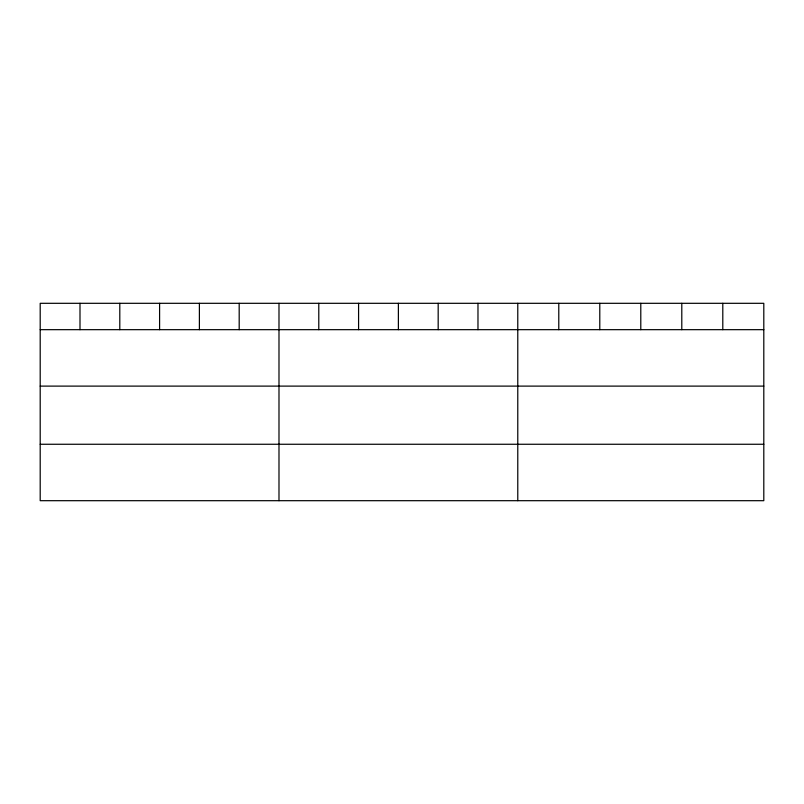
<?xml version="1.0" encoding="UTF-8"?>
<svg xmlns="http://www.w3.org/2000/svg" width="804" height="804" viewBox="0 0 804 804"><rect width="100%" height="100%" fill="white"/><g stroke="black" fill="none" stroke-linecap="round" stroke-linejoin="round"><path stroke-width="1.21" d="M763.8 329.67L763.8 500.691L40.2 500.691L40.2 303.309L763.8 303.309L763.8 329.67L40.2 329.67M40.2 386.111L763.8 386.111M40.2 444.26L763.8 444.26M722.796 303.309L722.796 329.67M681.792 303.309L681.792 329.67M640.788 303.309L640.788 329.67M599.784 303.309L599.784 329.67M558.78 303.309L558.78 329.67M517.776 303.309L517.776 500.691M477.978 303.309L477.978 329.67M438.18 303.309L438.18 329.67M398.382 303.309L398.382 329.67M358.584 303.309L358.584 329.67M318.786 303.309L318.786 329.67M278.988 303.309L278.988 500.691M239.19 303.309L239.19 329.67M199.392 303.309L199.392 329.67M159.594 303.309L159.594 329.67M119.796 303.309L119.796 329.67M79.998 303.309L79.998 329.67"/></g></svg>
